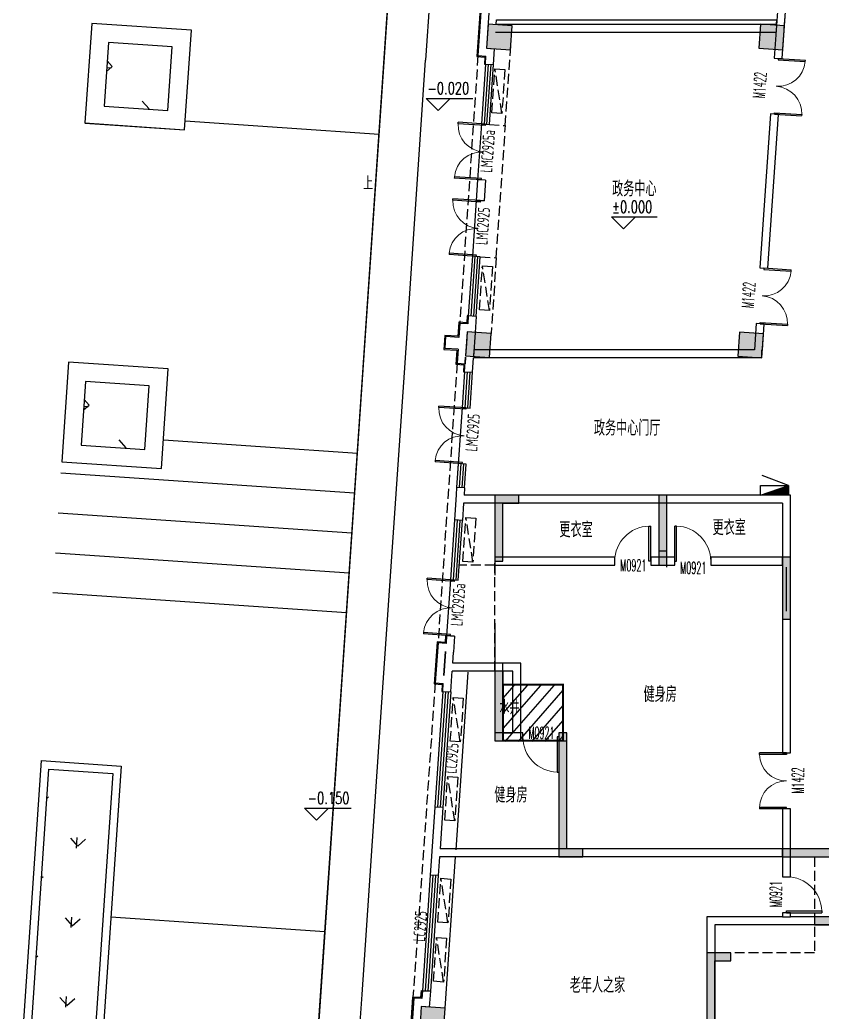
# Model space of a CAD drawing. Header units: millimetres. Extents: x 36720183 to 38160956, y 58934012 to 60388477.
# Drawn here: x 37399743 to 37419819, y 59361079 to 59385916 of the extents above; entities that cross this region are included whole.
import ezdxf

# ---------------------------------------------------------------- set-up
doc = ezdxf.new("R2010")
doc.units = ezdxf.units.MM
doc.header["$LTSCALE"] = 1000
doc.header["$MEASUREMENT"] = 0
doc.linetypes.add('DASH', pattern=[0.35, 0.25, -0.1])
for name, color, linetype in [('@ 绿化', 8, 'Continuous'), ('@YL', 2, 'Continuous'), ('@园建', 1, 'Continuous'), ('@填充', 8, 'Continuous'), ('C_Hatch', 41, 'Continuous'), ('C_Wall', 6, 'Continuous'), ('COLUMN', 9, 'Continuous'), ('CURTWALL', 4, 'Continuous'), ('DIM_ELEV', 3, 'Continuous'), ('DIM_LEAD', 3, 'Continuous'), ('DIM_SYMB', 3, 'Continuous'), ('PUB_HATCH', 8, 'Continuous'), ('PUB_TEXT', 7, 'Continuous'), ('STAIR', 2, 'Continuous'), ('TEXT', 1, 'Continuous'), ('WALL', 4, 'Continuous'), ('WINDOW', 2, 'Continuous'), ('WINDOW_TEXT', 3, 'Continuous'), ('水X-EQU', 200, 'Continuous'), ('空调机位', 7, 'Continuous'), ('线脚', 6, 'Continuous'), ('裙楼挑廊', 7, 'Continuous')]:
    doc.layers.add(name, color=color, linetype=linetype)
doc.layers.add('水管井及降板', color=3, linetype='Continuous', plot=False)
doc.styles.add('_TCH_DIM', font='SIMPLEX', dxfattribs={"bigfont": 'GBCBIG'})
doc.styles.add('_TCH_WINDOW', font='SIMPLEX.shx', dxfattribs={"width": 0.7, "height": 3.5, "bigfont": 'GBCBIG.shx'})
doc.styles.get("Standard").update_dxf_attribs({"font": 'gbenor.shx', "bigfont": 'gbcbig.shx'})

# ---------------------------------------------------------------- blocks, each defined once
blk = doc.blocks.new('_FZH')
blk.add_lwpolyline([(-0.5, -0.5), (0.5, -0.5), (0.5, 0.5), (-0.5, 0.5)], close=True)
at = {"layer": 'PUB_HATCH'}
blk.add_solid([(-0.5, -0.5), (0.5, -0.5), (-0.5, 0.5), (0.5, 0.5)], dxfattribs=at)
blk = doc.blocks.new('A$C0E546E4F')
at = {"layer": '水X-EQU'}
h = blk.add_hatch(dxfattribs=at)
h.set_pattern_fill('ANSI31', color=256, scale=80, style=0)
h.set_pattern_definition([(45, (-34231878.309, -36246077.902), (-7.0710678119, 7.0710678119), [])])
h.paths.add_polyline_path([(0, 240), (0, 0), (700, 0)])
for p, q in [((0, 240), (659, 493)), ((700, 0), (0, 240))]:
    blk.add_line(p, q, dxfattribs=at)
blk.add_lwpolyline([(0, 240), (0, 0), (700, 0), (700, 240)], close=True, dxfattribs=at)
blk = doc.blocks.new('DKHG')
at = {"layer": '空调机位', "linetype": 'DASH'}
blk.add_lwpolyline([(37412915, 59399871), (37412665, 59399888), (37412740, 59400986), (37412989, 59400969)], close=True, dxfattribs=at)
blk.add_lwpolyline([(37412915, 59399871), (37412740, 59400986)], dxfattribs=at)
blk = doc.blocks.new('2014-1-1-G-D5')
at = {"layer": 'C_Hatch'}
h = blk.add_hatch(color=256, dxfattribs=at)
h.paths.add_polyline_path([(3696231, -849237), (3696231, -849037), (3696431, -849037), (3696431, -849437), (3694681, -849437), (3694681, -849237)])
h.paths.add_polyline_path([(3710131, -846337), (3710131, -845737), (3708531, -845737), (3708531, -843737), (3708331, -843737), (3708331, -845937), (3709931, -845937), (3709931, -846337)])
h.paths.add_polyline_path([(3690731, -842837), (3692381, -842837), (3692381, -843037), (3690731, -843037)])
h.paths.add_polyline_path([(3677731, -851437), (3677731, -851237), (3677331, -851237), (3677331, -848337), (3677131, -848337), (3677131, -851437)])
h.paths.add_polyline_path([(3689431, -845237), (3689431, -844137), (3691431, -844137), (3691431, -844837), (3691631, -844837), (3691631, -844137), (3691631, -843937), (3691431, -843937), (3689231, -843937), (3689231, -845237)])
h.paths.add_polyline_path([(3687231, -843937), (3686631, -843937), (3686631, -844137), (3687031, -844137), (3687031, -845486), (3687231, -845486)])
h.paths.add_polyline_path([(3692331, -860537), (3692331, -859937), (3692531, -859937), (3692531, -860337), (3694031, -860337), (3694031, -860537)])
h.paths.add_polyline_path([(3696431, -853837), (3696431, -854037), (3696831, -854037), (3696831, -856037), (3697031, -856037), (3697031, -853837)])
h.paths.add_polyline_path([(3689431, -846737), (3689431, -849137), (3689231, -849137), (3689231, -846737)])
h.paths.add_polyline_path([(3702531, -834737), (3702531, -837537), (3702731, -837537), (3702731, -834737)])
h.paths.add_polyline_path([(3701331, -834037), (3699631, -834037), (3699631, -834237), (3701331, -834237)])
h.paths.add_polyline_path([(3703631, -840237), (3703231, -840237), (3703231, -840437), (3703831, -840437), (3703832, -837837), (3703632, -837837)])
h.paths.add_polyline_path([(3679631, -842387), (3679631, -844137), (3679831, -844137), (3679831, -842387)])
h.paths.add_polyline_path([(3676131, -842387), (3675531, -842387), (3675531, -844037), (3675731, -844037), (3675731, -842587), (3676131, -842587)])
h.paths.add_polyline_path([(3690331, -834737), (3690331, -837537), (3690531, -837537), (3690531, -834737)])
h.paths.add_polyline_path([(3689231, -837837), (3689031, -837837), (3689031, -840237), (3689631, -840237), (3689631, -840037), (3689231, -840037)])
h.paths.add_polyline_path([(3682731, -843937), (3682731, -845486), (3682931, -845486), (3682931, -843937)])
h.paths.add_polyline_path([(3675531, -846787), (3675531, -848537), (3675731, -848537), (3675731, -846787)])
h.paths.add_polyline_path([(3693431, -834037), (3691731, -834037), (3691731, -834237), (3693431, -834237)])
h.paths.add_polyline_path([(3694331, -851237), (3692731, -851237), (3692731, -851437), (3694331, -851437)])
h.paths.add_polyline_path([(3685131, -851237), (3682731, -851237), (3682731, -851437), (3685131, -851437)])
h.paths.add_polyline_path([(3693631, -844437), (3693631, -845037), (3693831, -845037), (3693831, -844637), (3696631, -844637), (3696631, -844437)])
h.paths.add_polyline_path([(3696431, -837537), (3696431, -840437), (3696631, -840437), (3696631, -837537)])
h.paths.add_polyline_path([(3681931, -856637), (3681931, -859837), (3682131, -859837), (3682131, -856637)])
h.paths.add_polyline_path([(3681031, -854037), (3681431, -854037), (3681431, -853837), (3680831, -853837), (3680831, -856037), (3681031, -856037)])
h.paths.add_polyline_path([(3685531, -852937), (3683531, -852937), (3683531, -853137), (3685531, -853137)])
h.paths.add_polyline_path([(3694331, -852937), (3692331, -852937), (3692331, -853137), (3694331, -853137)])
h.paths.add_polyline_path([(3695731, -856637), (3695731, -859837), (3695931, -859837), (3695931, -856637)])
h.paths.add_polyline_path([(3698631, -848687), (3698431, -848687), (3698431, -850337), (3699031, -850337), (3699031, -850137), (3698631, -850137)])
h.paths.add_polyline_path([(3705831, -850137), (3705831, -851887), (3706031, -851887), (3706031, -850137)])
h.paths.add_polyline_path([(3709931, -851687), (3709531, -851687), (3709531, -851887), (3710131, -851887), (3710131, -850237), (3709931, -850237)])
h.paths.add_polyline_path([(3702731, -842837), (3702731, -844487), (3702931, -844487), (3702931, -843037), (3703581, -843037), (3703581, -842837)])
h.paths.add_polyline_path([(3685531, -860537), (3683831, -860537), (3683831, -860337), (3685331, -860337), (3685331, -859937), (3685531, -859937)])
at = {"layer": 'C_Wall'}
for points in [[(3676131, -842387), (3675531, -842387), (3675531, -844037), (3675731, -844037), (3675731, -842587), (3676131, -842587), (3676131, -842387)], [(3681031, -854037), (3681431, -854037), (3681431, -853837), (3680831, -853837), (3680831, -856037), (3681031, -856037), (3681031, -854037)]]:
    blk.add_lwpolyline(points, dxfattribs=at)
for points in [[(3679631, -842387), (3679631, -844137), (3679831, -844137), (3679831, -842387)], [(3682731, -843937), (3682731, -845486), (3682931, -845486), (3682931, -843937)], [(3675531, -846787), (3675531, -848537), (3675731, -848537), (3675731, -846787)], [(3677731, -851437), (3677731, -851237), (3677331, -851237), (3677331, -848337), (3677131, -848337), (3677131, -851437)], [(3685131, -851237), (3682731, -851237), (3682731, -851437), (3685131, -851437)], [(3685531, -852937), (3683531, -852937), (3683531, -853137), (3685531, -853137)]]:
    blk.add_lwpolyline(points, close=True, dxfattribs=at)
blk = doc.blocks.new('$DorLib2D$00000002')
for p, q in [((-0.5, 0), (-0.5, 0.4875)), ((-0.475, 0.4875), (-0.5, 0.4875)), ((-0.475, 0), (-0.475, 0.4875)), ((0.475, 0), (0.475, 0.4875)), ((0.475, 0.4875), (0.5, 0.4875)), ((0.5, 0), (0.5, 0.4875)), ((-0.5, 0), (-0.475, 0)), ((0.5, 0), (0.475, 0))]:
    blk.add_line(p, q)
at = {"lineweight": 13}
for centre, start, end in [((-0.4875, 0), 0, 88.53072), ((0.4875, 0), 91.46928, 180)]:
    blk.add_arc(centre, 0.4875, start, end, dxfattribs=at)
blk = doc.blocks.new('$DorLib2D$00000001')
for p, q in [((0.45, 0.975), (0.5, 0.975)), ((0.45, 0), (0.45, 0.975)), ((0.5, 0), (0.5, 0.975)), ((0.5, 0), (0.45, 0))]:
    blk.add_line(p, q)
at = {"lineweight": 13}
blk.add_arc((0.475, 0), 0.975, 91.4693, 180, dxfattribs=at)
blk = doc.blocks.new('T10T12T13scpm')
at = {"layer": '水管井及降板', "ltscale": 0.5}
h = blk.add_hatch(dxfattribs=at)
h.set_pattern_fill('ANSI31', color=6, scale=2000, angle=3.8915, style=0)
h.set_pattern_definition([(48.8915422, (-32802911.64, -61887476.24), (-188.3665862, 164.3716192), [])])
h.paths.add_polyline_path([(568992, 36928), (568992, 35528), (570492, 35528), (570492, 36928)])
at = {"layer": '@YL', "color": 6, "ltscale": 0.2}
for p, q in [((568316, 46166), (568116, 46180)), ((567573, 38180), (567773, 38166)), ((567809, 32815), (568111, 37265)), ((567478, 36783), (567678, 36769)), ((567540, 28852), (567798, 32642)), ((566969, 29291), (567168, 29278))]:
    blk.add_line(p, q, dxfattribs=at)
for points in [[(568091, 46181), (568080, 46007), (567880, 46020), (567856, 45671), (567532, 45693), (567508, 45344), (567832, 45322), (567808, 44973), (568008, 44959), (567997, 44784)], [(566944, 29293), (566932, 29118), (566732, 29132), (566670, 28219), (567262, 27513), (567434, 27657)]]:
    blk.add_lwpolyline(points, dxfattribs=at)
at = {"layer": 'CURTWALL', "color": 6}
for p, q in [((568546, 52483), (568443, 50986)), ((568612, 52479), (568510, 50982)), ((568679, 52474), (568576, 50977)), ((568643, 50973), (568745, 52470)), ((568443, 50986), (568643, 50973)), ((568547, 49576), (568347, 49590)), ((568347, 49590), (568347, 49590)), ((568414, 49585), (568414, 49585)), ((568480, 49581), (568480, 49581)), ((568547, 49576), (568547, 49576)), ((568313, 49073), (568512, 49059)), ((568218, 47676), (568116, 46180)), ((568284, 47672), (568183, 46175)), ((568417, 47663), (568218, 47676)), ((568351, 47667), (568249, 46171)), ((568316, 46166), (568417, 47663)), ((568022, 44783), (567961, 43885)), ((568089, 44778), (568028, 43880)), ((568155, 44774), (568094, 43876)), ((568161, 43871), (568222, 44769)), ((567961, 43885), (568161, 43871)), ((567866, 42488), (567825, 41889)), ((568065, 42474), (567866, 42488)), ((567932, 42483), (567891, 41885)), ((567999, 42479), (567958, 41880)), ((568024, 41875), (568065, 42474)), ((567769, 41073), (567668, 39577)), ((567836, 41068), (567734, 39572)), ((567902, 41064), (567801, 39568)), ((567867, 39563), (567969, 41059)), ((567668, 39577), (567867, 39563)), ((567573, 38180), (567772, 38166)), ((567478, 36783), (567281, 33889)), ((567545, 36778), (567348, 33885)), ((567611, 36774), (567414, 33880)), ((567678, 36769), (567481, 33875)), ((567165, 32185), (566969, 29291)), ((567232, 32180), (567035, 29287)), ((567298, 32176), (567102, 29282)), ((567365, 32171), (567168, 29278))]:
    blk.add_line(p, q, dxfattribs=at)
at = {"layer": 'DIM_ELEV', "color": 6}
for p, q in [((567361, 51324), (567061, 51624)), ((567061, 51624), (568226, 51624)), ((567361, 51324), (567661, 51624)), ((572002, 48359), (571702, 48659)), ((571702, 48659), (572843, 48659)), ((572002, 48359), (572302, 48659)), ((564322, 33560), (564022, 33860)), ((564022, 33860), (565188, 33860)), ((564322, 33560), (564622, 33860))]:
    blk.add_line(p, q, dxfattribs=at)
at = {"layer": 'DIM_SYMB', "color": 6}
blk.add_lwpolyline([(565797, 49504, 0, 0, 0), (566535, 49453, 80, 0, 0), (566834, 49433, 0, 0, 0)], format="xyseb", dxfattribs=at)
at = {"layer": 'STAIR', "color": 6}
for p, q in [((566575, 60955), (566011, 52656)), ((567613, 60884), (567049, 52585)), ((566011, 52656), (565488, 44955)), ((566525, 44884), (567049, 52585)), ((568443, 50986), (568347, 49590)), ((568313, 49073), (568218, 47676)), ((565488, 44955), (564944, 36955)), ((565981, 36884), (566525, 44884)), ((567961, 43885), (567825, 41889)), ((567668, 39577), (567573, 38180)), ((564944, 36955), (564424, 29264)), ((565458, 29194), (565981, 36884))]:
    blk.add_line(p, q, dxfattribs=at)
for points in [[(564424, 29264), (564301, 27442), (565471, 26045)], [(566268, 26713), (565363, 27793), (565458, 29194)]]:
    blk.add_lwpolyline(points, dxfattribs=at)
at = {"layer": 'WALL', "color": 6}
for p, q in [((568477, 54443), (568359, 52696)), ((575895, 54446), (575772, 52635)), ((575972, 52621), (576095, 54432)), ((568663, 54230), (568572, 52882)), ((576023, 53374), (576044, 53684)), ((568813, 53481), (568821, 53591)), ((568813, 53481), (575830, 53481)), ((568821, 53591), (575837, 53591)), ((575830, 53481), (575837, 53591)), ((568800, 53281), (575816, 53281)), ((568359, 52696), (568559, 52683)), ((568546, 52483), (568559, 52683)), ((568572, 52882), (568771, 52869)), ((568745, 52470), (568771, 52869)), ((568546, 52483), (568745, 52470)), ((575772, 52635), (575972, 52621)), ((575677, 51238), (575415, 47388)), ((575615, 47374), (575877, 51224)), ((575877, 51224), (575677, 51238)), ((568348, 49590), (568313, 49073)), ((568548, 49576), (568348, 49590)), ((568548, 49576), (568512, 49059)), ((568512, 49059), (568313, 49073)), ((575415, 47388), (575615, 47374)), ((567903, 45994), (567879, 45644)), ((568103, 45980), (567903, 45994)), ((568117, 46180), (568103, 45980)), ((568316, 46166), (568117, 46180)), ((568316, 46166), (568289, 45767)), ((575320, 45991), (575276, 45334)), ((575520, 45977), (575320, 45991)), ((575476, 45334), (575520, 45977)), ((568089, 45780), (568048, 45182)), ((568089, 45780), (568069, 45481)), ((568089, 45780), (568089, 45780)), ((568288, 45767), (568248, 45168)), ((567535, 45367), (567555, 45666)), ((567879, 45644), (567555, 45666)), ((568069, 45481), (568048, 45182)), ((567859, 45345), (567535, 45367)), ((567859, 45345), (567835, 44996)), ((568259, 45334), (568248, 45168)), ((575276, 45334), (568259, 45334)), ((575463, 45334), (575476, 45334)), ((575463, 45134), (575463, 45334)), ((567835, 44996), (568035, 44982)), ((568022, 44783), (568046, 45148)), ((568046, 45148), (568035, 44982)), ((568048, 45182), (568048, 45182)), ((568221, 44769), (568246, 45134)), ((575262, 45134), (568246, 45134)), ((575463, 45134), (575262, 45134)), ((568022, 44783), (568221, 44769)), ((567825, 41889), (567812, 41706)), ((568024, 41875), (567825, 41889)), ((568024, 41875), (568012, 41692)), ((567812, 41706), (567769, 41073)), ((567998, 41492), (567969, 41059)), ((575982, 41492), (567998, 41492)), ((576182, 41692), (568012, 41692)), ((568782, 41692), (568782, 39692)), ((575982, 41492), (575982, 35242)), ((576182, 35242), (576182, 41692)), ((567969, 41059), (567769, 41073)), ((573082, 40290), (572882, 40290)), ((573082, 39892), (573082, 40290)), ((571782, 40142), (568782, 40142)), ((568782, 40142), (568782, 39942)), ((571782, 39942), (571782, 40142)), ((573282, 40142), (572682, 40142)), ((572682, 40142), (572682, 39942)), ((573282, 39942), (573282, 40142)), ((575982, 40142), (574182, 40142)), ((574182, 40142), (574182, 39942)), ((575982, 39942), (575982, 40142)), ((568782, 39942), (571782, 39942)), ((572682, 39942), (573282, 39942)), ((574182, 39942), (575982, 39942)), ((575982, 39892), (575982, 38592)), ((576082, 38792), (576082, 39892)), ((568782, 38492), (568782, 35542)), ((567572, 38180), (567559, 37980)), ((567772, 38166), (567572, 38180)), ((567772, 38166), (567745, 37767)), ((567359, 37994), (567291, 36996)), ((567559, 37980), (567359, 37994)), ((567545, 37780), (567504, 37182)), ((567513, 37306), (567545, 37780)), ((567545, 37780), (567545, 37780)), ((567726, 37492), (567745, 37767)), ((567504, 37182), (567513, 37306)), ((567704, 37168), (567712, 37292)), ((568982, 37292), (567712, 37292)), ((568982, 37492), (567726, 37492)), ((568982, 37292), (568982, 37492)), ((567504, 37182), (567504, 37182)), ((567677, 36769), (567704, 37168)), ((567291, 36996), (567491, 36982)), ((567477, 36783), (567491, 36982)), ((567477, 36783), (567677, 36769)), ((569482, 35742), (568782, 35742)), ((568782, 35742), (568782, 35542)), ((568782, 35542), (569482, 35542)), ((569482, 35542), (569482, 35742)), ((570582, 35742), (570382, 35742)), ((570382, 35742), (570382, 35542)), ((570382, 35542), (570582, 35542)), ((570582, 35542), (570582, 35742)), ((575982, 35242), (576182, 35242)), ((567281, 33889), (567197, 32656)), ((567481, 33875), (567281, 33889)), ((567481, 33875), (567410, 32842)), ((576182, 33842), (575982, 33842)), ((575982, 33842), (575982, 32142)), ((576182, 32142), (576182, 33842)), ((575982, 32842), (567410, 32842)), ((575982, 32642), (575982, 32842)), ((567197, 32656), (567165, 32185)), ((567397, 32642), (567365, 32171)), ((575982, 32642), (567397, 32642)), ((567365, 32171), (567165, 32185)), ((575982, 32142), (576182, 32142)), ((574082, 31142), (574082, 27242)), ((575982, 31142), (574082, 31142)), ((576182, 31242), (575982, 31242)), ((575982, 31242), (575982, 31142)), ((575982, 31142), (576182, 31142)), ((576182, 31142), (576182, 31242)), ((576782, 31142), (576182, 31142)), ((574282, 30942), (574282, 27442)), ((576882, 30942), (574282, 30942)), ((578582, 30942), (576882, 30942)), ((566755, 29105), (566696, 28227)), ((566955, 29092), (566755, 29105)), ((566969, 29291), (566955, 29092)), ((567168, 29278), (566969, 29291)), ((567168, 29278), (567141, 28879)), ((566941, 28892), (566901, 28294)), ((567141, 28879), (566941, 28892))]:
    blk.add_line(p, q, dxfattribs=at)
for points in [[(568782, 35542), (569432, 35542), (569432, 37492), (568782, 37492)], [(568982, 35742), (569232, 35742), (569232, 37292), (568982, 37292)]]:
    blk.add_lwpolyline(points, close=True, dxfattribs=at)
at = {"layer": 'WINDOW', "color": 6, "linetype": 'DASH'}
for p, q in [((568782, 37292), (568782, 40042)), ((575982, 32642), (570982, 32642))]:
    blk.add_line(p, q, dxfattribs=at)
blk.add_lwpolyline([(576782, 32642), (576782, 30242), (574682, 30242)], dxfattribs=at)
at = {"layer": '水管井及降板', "color": 6, "ltscale": 0.5, "const_width": 50}
blk.add_lwpolyline([(568983, 35551), (570483, 35551), (570483, 36951), (568983, 36951)], close=True, dxfattribs=at)
at = {"layer": '线脚', "color": 6}
for points in [[(568666, 54631), (568654, 54457), (568454, 54470), (568332, 52673), (568532, 52660), (568521, 52485)], [(568690, 54629), (568666, 54631), (568654, 54457), (568454, 54470), (568332, 52673), (568532, 52660), (568521, 52485), (568546, 52483)], [(568116, 46180), (568091, 46181), (568080, 46007), (567880, 46020), (567856, 45671), (567532, 45693), (567508, 45344), (567832, 45322), (567808, 44973), (568008, 44959), (567997, 44784), (568021, 44783)], [(567572, 38180), (567547, 38182), (567535, 38007), (567336, 38020), (567265, 36973), (567464, 36959), (567452, 36784), (567477, 36783)], [(567434, 27657), (567262, 27513), (566670, 28219), (566732, 29132), (566932, 29118), (566944, 29293), (566969, 29291)]]:
    blk.add_lwpolyline(points, dxfattribs=at)
at = {"layer": '裙楼挑廊', "color": 6, "linetype": 'DASH'}
for p, q in [((568359, 52696), (567903, 45994)), ((568816, 47635), (569046, 50945)), ((567835, 44996), (567359, 37994)), ((568782, 39942), (567893, 39942)), ((567291, 36996), (566732, 29132))]:
    blk.add_line(p, q, dxfattribs=at)
for points in [[(568643, 50973), (569042, 50945), (569190, 53075)], [(568417, 47663), (568816, 47635), (568687, 45740)]]:
    blk.add_lwpolyline(points, dxfattribs=at)
at = {"layer": '@YL', "color": 6}
for p in [(-36843957, -59348624), (-36844270, -59353554), (-36844683, -59359852), (-36844998, -59364353), (-36845138, -59366330), (-36845308, -59368882), (-36845416, -59370362)]:
    blk.add_blockref('DKHG', p, dxfattribs=at)
at = {"layer": 'C_Hatch', "color": 6}
blk.add_blockref('2014-1-1-G-D5', (-3106749, 884079), dxfattribs=at)
at = {"layer": 'COLUMN', "color": 6, "xscale": 599.9999999767169, "yscale": 599.9999999767169, "zscale": 599.9999999767169, "rotation": 356.1108918344287}
for p in [(568892, 53161), (575708, 53161), (568368, 45461), (575184, 45454), (567220, 28573)]:
    blk.add_blockref('_FZH', p, dxfattribs=at)
at = {"layer": 'WINDOW', "color": 6}
ref = blk.add_blockref('$DorLib2D$00000002', (575824, 51929), dxfattribs=dict(at, xscale=1400, yscale=1400, zscale=-1400, rotation=266.110892251723))
ref.add_attrib('A', 'M1422', (575535, 51619), dxfattribs={"layer": 'WINDOW_TEXT', "color": 0, "height": 297.5, "rotation": 86.1109, "style": '_TCH_WINDOW', "width": 0.494118})
for p, xscale, yscale, zscale, rotation in [((568495, 50281), -1399.912601097263, 1399.912601097263, 1399.912601097263, 86.07529568305895), ((568365, 48368), -1400, 1400, 1400, 86.110875368177), ((568013, 43179), -1400, 1400, 1400, 86.0978675996527), ((567720, 38872), -1400, 1400, 1400, 86.11088458402679)]:
    blk.add_blockref('$DorLib2D$00000002', p, dxfattribs=dict(at, xscale=xscale, yscale=yscale, zscale=zscale, rotation=rotation))
ref = blk.add_blockref('$DorLib2D$00000002', (575468, 46682), dxfattribs=dict(at, xscale=1400, yscale=1400, zscale=-1400, rotation=266.110892251723))
ref.add_attrib('A', 'M1422', (575254, 46367), dxfattribs={"layer": 'WINDOW_TEXT', "color": 0, "height": 297.5, "rotation": 86.1109, "style": '_TCH_WINDOW', "width": 0.494118})
ref = blk.add_blockref('$DorLib2D$00000001', (572232, 40042), dxfattribs=dict(at, xscale=900, yscale=900, zscale=-900))
ref.add_attrib('A', 'M0921', (571920, 39788), dxfattribs={"layer": 'WINDOW_TEXT', "color": 0, "height": 297.5, "style": '_TCH_WINDOW', "width": 0.494118})
ref = blk.add_blockref('$DorLib2D$00000001', (573732, 40042), dxfattribs=dict(at, xscale=-900, yscale=900, zscale=900))
ref.add_attrib('A', 'M0921', (573420, 39727), dxfattribs={"layer": 'WINDOW_TEXT', "color": 0, "height": 297.5, "style": '_TCH_WINDOW', "width": 0.494118})
ref = blk.add_blockref('$DorLib2D$00000001', (569932, 35642), dxfattribs=dict(at, xscale=-900, yscale=900, zscale=-900, rotation=180))
ref.add_attrib('A', 'M0921', (569620, 35599), dxfattribs={"layer": 'WINDOW_TEXT', "color": 0, "height": 297.5, "style": '_TCH_WINDOW', "width": 0.494118})
ref = blk.add_blockref('$DorLib2D$00000002', (576082, 34542), dxfattribs=dict(at, xscale=-1400, yscale=1400, zscale=-1400, rotation=89.99999993784857))
ref.add_attrib('A', 'M1422', (576510, 34225), dxfattribs={"layer": 'WINDOW_TEXT', "color": 0, "height": 297.5, "rotation": 90, "style": '_TCH_WINDOW', "width": 0.494118})
ref = blk.add_blockref('$DorLib2D$00000001', (576082, 31692), dxfattribs=dict(at, xscale=900, yscale=900, zscale=-900, rotation=269.9999999378486))
ref.add_attrib('A', 'M0921', (575963, 31381), dxfattribs={"layer": 'WINDOW_TEXT', "color": 0, "height": 297.5, "rotation": 90, "style": '_TCH_WINDOW', "width": 0.494118})
at = {"layer": '水X-EQU', "color": 6, "xscale": -1, "rotation": 359.9915482665085}
blk.add_blockref('A$C0E546E4F', (576126, 41692), dxfattribs=at)
at = {"layer": 'DIM_LEAD', "color": 6}
for s, p in [('政务中心', (571716, 49170)), ('政务中心门厅', (571260, 43184)), ('更衣室', (570397, 40638)), ('更衣室', (574229, 40691)), ('健身房', (572501, 36520)), ('健身房', (568766, 34000)), ('老年人之家', (570654, 29237))]:
    blk.add_text(s, height=385.8, dxfattribs=at).set_placement(p)
at = {"layer": 'PUB_TEXT', "color": 6, "style": '_TCH_DIM', "width": 0.705882}
for s, p in [('-0.020', (567096, 51729)), ('%%P0.000', (571713, 48764)), ('-0.150', (564098, 33965))]:
    blk.add_text(s, height=297.5, dxfattribs=at).set_placement(p)
at = {"layer": 'PUB_TEXT', "color": 6, "style": '_TCH_DIM'}
blk.add_text('上', height=338, dxfattribs=at).set_placement((565483, 49336))
at = {"layer": 'TEXT', "color": 6}
blk.add_text('水井', height=350, dxfattribs=at).set_placement((568895, 36211))
at = {"layer": 'WINDOW_TEXT', "color": 6, "width": 0.7}
for s, p in [('LMC2925a', (568713, 49761)), ('LMC2925', (568595, 47951)), ('LMC2925', (568339, 42782)), ('LMC2925a', (567971, 38411)), ('LC2925', (567823, 34718)), ('LC2925', (567032, 30514))]:
    blk.add_text(s, height=300, rotation=85.8699, dxfattribs=at).set_placement(p)

msp = doc.modelspace()

# ---------------------------------------------------------------- hatches: boundary and pattern name
at = {"layer": '@ 绿化', "linetype": 'Continuous'}
h = msp.add_hatch(dxfattribs=at)
h.set_pattern_fill('GRASS', color=256, scale=500, angle=86.1085, style=0)
h.set_pattern_definition([(176.1084516, (-9230.1, -135686.4), (-1063.213365, -927.776352), [264.58066, -1731.01015]), (131.1084516, (-9230, -135686.4), (-1063.21409, -927.776985), [264.58066, -1146.51615]), (221.1084516, (-9230, -135686.4), (927.776985, -1063.21409), [264.58066, -1146.51615])])
h.paths.add_polyline_path([(37401851, 59383752), (37403447, 59383644), (37403556, 59385240), (37401959, 59385348)])
h = msp.add_hatch(dxfattribs=at)
h.set_pattern_fill('GRASS', color=256, scale=500, angle=86.1085, style=0)
h.set_pattern_definition([(176.1084516, (-9806.9, -144166.8), (-1063.213365, -927.776352), [264.58066, -1731.01015]), (131.1084516, (-9807, -144166.8), (-1063.21409, -927.776985), [264.58066, -1146.51615]), (221.1084516, (-9807, -144166.8), (927.776985, -1063.21409), [264.58066, -1146.51615])])
h.paths.add_polyline_path([(37401274, 59375272), (37402870, 59375163), (37402979, 59376759), (37401383, 59376868)])
h = msp.add_hatch(dxfattribs=at)
h.set_pattern_fill('GRASS', color=256, scale=500, angle=-3.8915, style=0)
h.set_pattern_definition([(86.1084516, (-3916671.4, 2767814.2), (-927.776352, 1063.213365), [264.58066, -1731.01015]), (41.1084516, (-3916671.4, 2767814.2), (-927.776985, 1063.21409), [264.58066, -1146.51615]), (131.1084516, (-3916671.4, 2767814.2), (-1063.21409, -927.776985), [264.58066, -1146.51615])])
h.paths.add_polyline_path([(37400472, 59367162), (37402068, 59367053), (37401552, 59359471), (37399956, 59359579)])

# ---------------------------------------------------------------- linework, layer by layer
at = {"layer": '@YL'}
msp.add_lwpolyline([(37421331, 59353327), (37412543, 59353327), (37407149, 59359767), (37412500, 59438531), (37415046, 59438531)], dxfattribs=at)
at = {"layer": '@YL', "color": 8}
for points in [[(37401381, 59383554), (37401386, 59383553)], [(37403881, 59383384), (37408731, 59383054)], [(37403338, 59375402), (37408189, 59375072)], [(37403338, 59375402), (37408189, 59375072)], [(37400770, 59374574), (37408121, 59374074)], [(37400702, 59373577), (37408053, 59373077)], [(37400635, 59372579), (37407985, 59372079)], [(37400567, 59371581), (37407918, 59371081)], [(37402016, 59363464), (37407375, 59363100)]]:
    msp.add_lwpolyline(points, dxfattribs=at)
at = {"layer": '@园建', "color": 2}
for points in [[(37401371, 59383334), (37403866, 59383164), (37404035, 59385658), (37401541, 59385828)], [(37400794, 59374853), (37403289, 59374684), (37403458, 59377178), (37400964, 59377348)], [(37400286, 59367375), (37402281, 59367239), (37401738, 59359257), (37399743, 59359393)]]:
    msp.add_lwpolyline(points, close=True, dxfattribs=at)
at = {"layer": '@园建', "color": 8}
for points in [[(37401851, 59383752), (37403447, 59383644), (37403556, 59385240), (37401959, 59385348)], [(37401274, 59375272), (37402870, 59375163), (37402979, 59376759), (37401383, 59376868)], [(37400472, 59367162), (37402068, 59367053), (37401552, 59359471), (37399956, 59359579)]]:
    msp.add_lwpolyline(points, close=True, dxfattribs=at)
at = {"layer": '@填充'}
msp.add_lwpolyline([(37401371, 59383330), (37403865, 59383161)], dxfattribs=at)

# ---------------------------------------------------------------- block references
msp.add_blockref('T10T12T13scpm', (36842848, 59332325))

doc.saveas('drawing.dxf')
